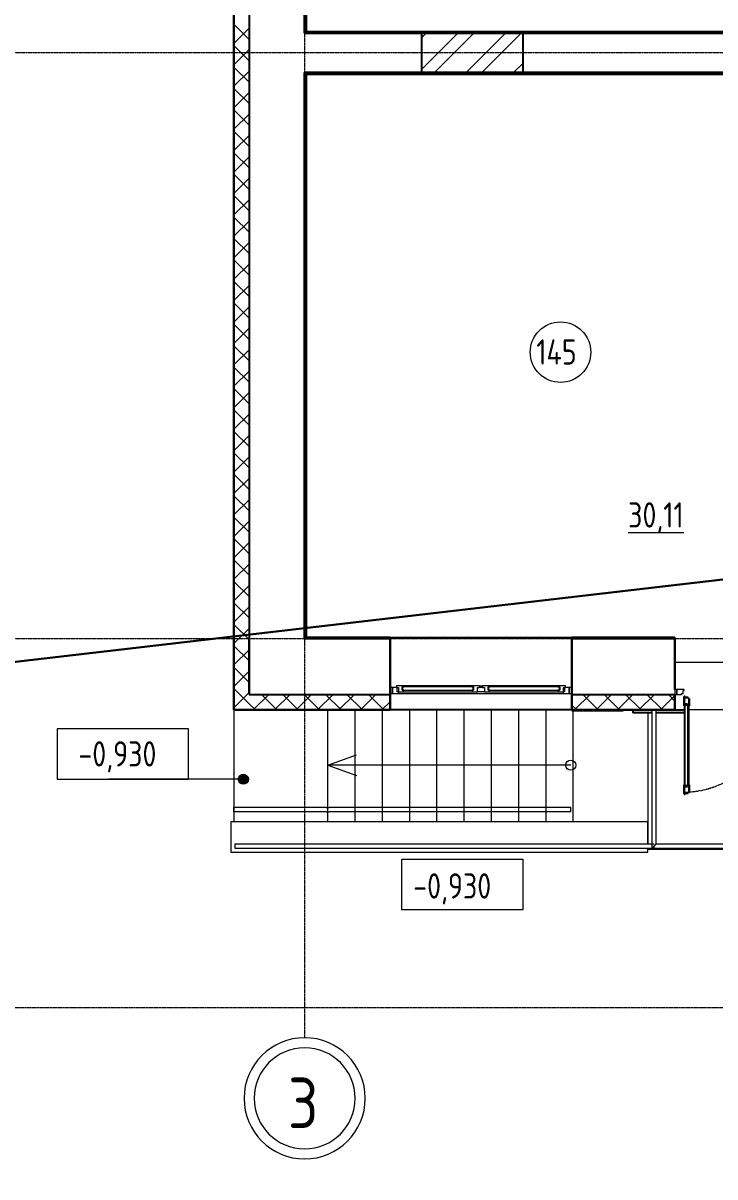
# Model space of a CAD drawing. Header units: millimetres. Extents: x -695119 to 412940, y -249585 to 622758.
# Drawn here: x 113475 to 120326, y -36695 to -25275 of the extents above; entities that cross this region are included whole.
import ezdxf

# ---------------------------------------------------------------- set-up
doc = ezdxf.new("R2010")
doc.units = ezdxf.units.MM
doc.linetypes.add('ADSK_Линия сетки', pattern=[25, 20, -2.5, 0, -2.5])
doc.linetypes.add('ADSK_Штриховая_ш2 п1_5', pattern=[4.5, 3, -1.5])
for name, color, linetype, lineweight in [('_Схема', 5, 'Continuous', 30), ('Высотные отметки', 7, 'Continuous', 9), ('Каркас_Импост', 8, 'Continuous', 9), ('Лестницы', 8, 'Continuous', 9), ('Линии', 7, 'Continuous', 9), ('Марки помещений', 8, 'Continuous', 20), ('Монтажный зазор', 8, 'Continuous', 9), ('Ограждение', 8, 'Continuous', 9), ('Окна', 252, 'Continuous', 9), ('Оси', 252, 'Continuous', 9), ('Остекление', 8, 'Continuous', 9), ('Открывание', 8, 'ADSK_Штриховая_ш2 п1_5', 9), ('Панель', 252, 'Continuous', 30), ('Перекрытия', 7, 'Continuous', 18), ('Поручни', 8, 'Continuous', 9), ('Стены разрез', 7, 'Continuous', 30), ('Стены штриховка', 7, 'Continuous', 9), ('Текстовые примечания', 7, 'Continuous', 9), ('Типовые аннотации', 8, 'Continuous', 18), ('Элементы узлов', 8, 'Continuous', 18)]:
    doc.layers.add(name, color=color, linetype=linetype, lineweight=lineweight)
doc.layers.add('Стены', color=194, linetype='Continuous')
doc.styles.add('GOST 2.304 type A_1', font='', dxfattribs={"height": 350})
doc.styles.add('GOST Common', font='', dxfattribs={"width": 0.9, "height": 500})
doc.styles.get('GOST 2.304 type A_1').set_extended_font_data('GOST 2.304 type A')
doc.styles.get('GOST Common').set_extended_font_data('GOST type B')

# ---------------------------------------------------------------- blocks, each defined once
blk = doc.blocks.new('1 этаж')
at = {"layer": 'Высотные отметки', "true_color": 0x636466}
h = blk.add_hatch(color=251, dxfattribs=at)
edge = h.paths.add_edge_path()
edge.add_arc((-59163, -113936), 50, 0, 360)
at = {"layer": 'Высотные отметки', "color": 251, "lineweight": 20, "true_color": 0x636466}
for p, q in [((-60497, -113936), (-60357, -113936)), ((-59163, -113936), (-60497, -113936))]:
    blk.add_line(p, q, dxfattribs=at)
at = {"layer": 'Высотные отметки', "color": 251, "true_color": 0x636466}
blk.add_circle((-59163, -113936), 50, dxfattribs=at)
at = {"layer": 'Каркас_Импост', "color": 251, "lineweight": 18, "true_color": 0x636466}
for p, q in [((-57648, -113029), (-57686, -113029)), ((-57686, -113029), (-57686, -113087)), ((-57592, -113012), (-57648, -113012)), ((-57648, -113012), (-57648, -113029)), ((-57648, -113029), (-57628, -113029)), ((-57640, -113070), (-57640, -113029)), ((-57628, -113029), (-57628, -113070)), ((-57591, -113013), (-57592, -113012)), ((-57590, -113012), (-57591, -113013)), ((-57591, -113053), (-57591, -113021)), ((-57591, -113021), (-57573, -113021)), ((-57573, -113053), (-57591, -113053)), ((-57575, -113012), (-57590, -113012)), ((-57577, -113070), (-57573, -113053)), ((-57573, -113021), (-57575, -113012)), ((-56898, -113012), (-56901, -113021)), ((-56901, -113021), (-56883, -113021)), ((-56883, -113053), (-56901, -113053)), ((-56901, -113053), (-56896, -113070)), ((-56884, -113012), (-56898, -113012)), ((-56883, -113013), (-56884, -113012)), ((-56882, -113012), (-56883, -113013)), ((-56883, -113021), (-56883, -113053)), ((-56826, -113012), (-56882, -113012)), ((-56846, -113070), (-56846, -113029)), ((-56846, -113029), (-56826, -113029)), ((-56826, -113029), (-56826, -113012)), ((-56740, -113012), (-56796, -113012)), ((-56796, -113012), (-56796, -113029)), ((-56796, -113029), (-56776, -113029)), ((-56776, -113029), (-56776, -113070)), ((-56739, -113013), (-56740, -113012)), ((-56738, -113012), (-56739, -113013)), ((-56739, -113053), (-56739, -113021)), ((-56739, -113021), (-56721, -113021)), ((-56721, -113053), (-56739, -113053)), ((-56723, -113012), (-56738, -113012)), ((-56725, -113070), (-56721, -113053)), ((-56721, -113021), (-56723, -113012)), ((-56046, -113012), (-56049, -113021)), ((-56049, -113021), (-56031, -113021)), ((-56031, -113053), (-56049, -113053)), ((-56049, -113053), (-56044, -113070)), ((-56032, -113012), (-56046, -113012)), ((-56031, -113013), (-56032, -113012)), ((-56030, -113012), (-56031, -113013)), ((-56031, -113021), (-56031, -113053)), ((-55974, -113012), (-56030, -113012)), ((-55994, -113070), (-55994, -113029)), ((-55994, -113029), (-55974, -113029)), ((-55982, -113029), (-55982, -113070)), ((-55974, -113029), (-55974, -113012)), ((-55936, -113029), (-55974, -113029)), ((-55936, -113087), (-55936, -113029)), ((-57686, -113087), (-57626, -113087)), ((-57628, -113070), (-57640, -113070)), ((-57628, -113070), (-57577, -113070)), ((-57626, -113087), (-57622, -113070)), ((-56896, -113070), (-56846, -113070)), ((-56776, -113070), (-56725, -113070)), ((-56044, -113070), (-55994, -113070)), ((-56000, -113070), (-55995, -113087)), ((-55995, -113087), (-55936, -113087)), ((-55982, -113070), (-55994, -113070))]:
    blk.add_line(p, q, dxfattribs=at)
at = {"layer": 'Каркас_Импост', "color": 251, "true_color": 0x636466}
for p, q in [((-57590, -113012), (-57592, -113012)), ((-56898, -113012), (-57575, -113012)), ((-56882, -113012), (-56884, -113012)), ((-56826, -113012), (-56796, -113012)), ((-56796, -113029), (-56826, -113029)), ((-56738, -113012), (-56740, -113012)), ((-56046, -113012), (-56723, -113012)), ((-56030, -113012), (-56032, -113012)), ((-54799, -113047), (-54871, -113047)), ((-54871, -113047), (-54871, -113097)), ((-54809, -113088), (-54809, -113056)), ((-54809, -113056), (-54799, -113056)), ((-54799, -113056), (-54799, -113047)), ((-57626, -113087), (-55995, -113087)), ((-57577, -113070), (-56896, -113070)), ((-56776, -113070), (-56846, -113070)), ((-56725, -113070), (-56044, -113070)), ((-54871, -113097), (-54824, -113097)), ((-54824, -113097), (-54824, -113088)), ((-54824, -113088), (-54809, -113088))]:
    blk.add_line(p, q, dxfattribs=at)
at = {"layer": 'Лестницы', "color": 251, "true_color": 0x636466}
for p, q in [((-59256, -113249), (-59256, -114357)), ((-58326, -114357), (-58326, -113249)), ((-58326, -114357), (-58326, -113249)), ((-58056, -114357), (-58056, -113249)), ((-58056, -114357), (-58056, -113249)), ((-57786, -114357), (-57786, -113249)), ((-57786, -114357), (-57786, -113249)), ((-57516, -114357), (-57516, -113249)), ((-57516, -114357), (-57516, -113249)), ((-57246, -114357), (-57246, -113249)), ((-57246, -114357), (-57246, -113249)), ((-56976, -114357), (-56976, -113249)), ((-56976, -114357), (-56976, -113249)), ((-56706, -114357), (-56706, -113249)), ((-56706, -114357), (-56706, -113249)), ((-56436, -114357), (-56436, -113249)), ((-56436, -114357), (-56436, -113249)), ((-56166, -114357), (-56166, -113249)), ((-56166, -114357), (-56166, -113249)), ((-55896, -114357), (-55896, -113255)), ((-55896, -114357), (-55896, -113255)), ((-55157, -113280), (-55157, -114579)), ((-53313, -113250), (-54749, -113250)), ((-55157, -114619), (-55157, -114627)), ((-55157, -114627), (-52627, -114627))]:
    blk.add_line(p, q, dxfattribs=at)
at = {"layer": 'Линии', "color": 251, "true_color": 0x636466}
for p, q in [((-57595, -114727), (-56395, -114727)), ((-57595, -115227), (-57595, -114727)), ((-56395, -114727), (-56395, -115227)), ((-56395, -115227), (-57595, -115227))]:
    blk.add_line(p, q, dxfattribs=at)
at = {"layer": 'Марки помещений', "color": 251, "true_color": 0x636466}
blk.add_circle((-56023, -109709), 300, dxfattribs=at)
at = {"layer": 'Монтажный зазор', "color": 251, "true_color": 0x636466}
for p, q in [((-54891, -113047), (-54891, -113097)), ((-54871, -113047), (-54891, -113047)), ((-54871, -113097), (-54871, -113047)), ((-54891, -113097), (-54871, -113097))]:
    blk.add_line(p, q, dxfattribs=at)
at = {"layer": 'Ограждение', "color": 251, "true_color": 0x636466}
for p, q in [((-59257, -114257), (-59257, -114217)), ((-58342, -114217), (-59257, -114217)), ((-58342, -114257), (-59257, -114257)), ((-58342, -114217), (-58312, -114217)), ((-58342, -114257), (-58312, -114257)), ((-55922, -114217), (-58312, -114217)), ((-55922, -114257), (-58312, -114257)), ((-55922, -114257), (-55922, -114217))]:
    blk.add_line(p, q, dxfattribs=at)
at = {"layer": 'Окна', "color": 251, "true_color": 0x636466}
for p, q in [((-57686, -113029), (-57711, -113029)), ((-57686, -113087), (-57686, -113029)), ((-55911, -113029), (-55936, -113029)), ((-55936, -113029), (-55936, -113087)), ((-57711, -113087), (-57686, -113087)), ((-55936, -113087), (-55911, -113087))]:
    blk.add_line(p, q, dxfattribs=at)
at = {"layer": 'Оси', "color": 251, "linetype": 'ADSK_Линия сетки', "true_color": 0x636466}
for p, q in [((-58556, -96281), (-58556, -116494)), ((4311, -106747), (-72628, -106747)), ((4311, -112547), (-72628, -112547)), ((-30136, -116197), (-72628, -116197))]:
    blk.add_line(p, q, dxfattribs=at)
at = {"layer": 'Оси', "color": 251, "lineweight": 20, "true_color": 0x636466}
for radius, start, end in [(600, 0, 180), (500, 0, 180), (600, 180, 0), (500, 180, 0)]:
    blk.add_arc((-58556, -117094), radius, start, end, dxfattribs=at)
at = {"layer": 'Остекление', "color": 251, "true_color": 0x636466}
for p, q in [((-57588, -113021), (-57591, -113021)), ((-57591, -113021), (-57591, -113053)), ((-57591, -113053), (-57588, -113053)), ((-56886, -113021), (-57588, -113021)), ((-57588, -113021), (-57588, -113053)), ((-57588, -113053), (-57588, -113021)), ((-57588, -113053), (-56886, -113053)), ((-56886, -113053), (-56886, -113021)), ((-56886, -113021), (-56886, -113053)), ((-56883, -113021), (-56886, -113021)), ((-56886, -113053), (-56883, -113053)), ((-56883, -113053), (-56883, -113021)), ((-56736, -113021), (-56739, -113021)), ((-56739, -113021), (-56739, -113053)), ((-56739, -113053), (-56736, -113053)), ((-56034, -113021), (-56736, -113021)), ((-56736, -113021), (-56736, -113053)), ((-56736, -113053), (-56736, -113021)), ((-56736, -113053), (-56034, -113053)), ((-56034, -113053), (-56034, -113021)), ((-56034, -113021), (-56034, -113053)), ((-56031, -113021), (-56034, -113021)), ((-56034, -113053), (-56031, -113053)), ((-56031, -113053), (-56031, -113021)), ((-54790, -113193), (-54766, -113193)), ((-54790, -114009), (-54790, -113193)), ((-54766, -113193), (-54766, -114009)), ((-54766, -114009), (-54790, -114009))]:
    blk.add_line(p, q, dxfattribs=at)
at = {"layer": 'Открывание', "color": 251, "true_color": 0x636466}
blk.add_arc((-54819, -113117), 948, 271.2089, 0, dxfattribs=at)
at = {"layer": 'Панель', "color": 251, "true_color": 0x636466}
for p, q in [((-54790, -113117), (-54799, -113117)), ((-54799, -113117), (-54799, -113211)), ((-54790, -113127), (-54790, -113117)), ((-54758, -113127), (-54790, -113127)), ((-54758, -113137), (-54758, -113127)), ((-54749, -113137), (-54758, -113137)), ((-54749, -113211), (-54749, -113137)), ((-54790, -113211), (-54799, -113211)), ((-54790, -113193), (-54790, -113211)), ((-54766, -113193), (-54790, -113193)), ((-54766, -113211), (-54766, -113193)), ((-54749, -113211), (-54766, -113211)), ((-54799, -113991), (-54799, -114085)), ((-54790, -113991), (-54799, -113991)), ((-54790, -114009), (-54790, -113991)), ((-54766, -114009), (-54790, -114009)), ((-54790, -114085), (-54790, -114075)), ((-54790, -114075), (-54758, -114075)), ((-54766, -113991), (-54766, -114009)), ((-54749, -113991), (-54766, -113991)), ((-54758, -114075), (-54758, -114065)), ((-54758, -114065), (-54749, -114065)), ((-54749, -114065), (-54749, -113991)), ((-54799, -114085), (-54790, -114085))]:
    blk.add_line(p, q, dxfattribs=at)
at = {"layer": 'Панель', "color": 251, "lineweight": 9, "true_color": 0x636466}
for p, q in [((-54799, -113211), (-54799, -113991)), ((-54749, -113991), (-54749, -113211))]:
    blk.add_line(p, q, dxfattribs=at)
at = {"layer": 'Перекрытия', "color": 251, "true_color": 0x636466}
for p, q in [((-54891, -112777), (-53171, -112777)), ((-55157, -114357), (-59288, -114357)), ((-59288, -114357), (-59288, -114657)), ((-55157, -114579), (-55157, -114357)), ((-55157, -114657), (-55157, -114619)), ((-59288, -114657), (-55157, -114657))]:
    blk.add_line(p, q, dxfattribs=at)
at = {"layer": 'Поручни', "color": 251, "true_color": 0x636466}
for p, q in [((-55117, -113256), (-55117, -114619)), ((-55077, -113256), (-55117, -113256)), ((-55077, -114579), (-55077, -113256)), ((-55097, -114579), (-59246, -114579)), ((-59246, -114579), (-59246, -114619)), ((-59246, -114619), (-55097, -114619)), ((-55117, -114619), (-52627, -114619)), ((-55097, -114619), (-55097, -114599)), ((-52627, -114579), (-55077, -114579))]:
    blk.add_line(p, q, dxfattribs=at)
blk.add_open_spline([(-55077, -114579), (-55077, -114579), (-55078, -114580), (-55079, -114581), (-55080, -114582), (-55081, -114583), (-55082, -114584), (-55084, -114586), (-55085, -114587), (-55087, -114589), (-55089, -114591), (-55090, -114592), (-55091, -114593), (-55092, -114594), (-55094, -114595), (-55095, -114597), (-55096, -114598), (-55097, -114599), (-55099, -114601), (-55100, -114602), (-55101, -114603), (-55103, -114605), (-55104, -114606), (-55105, -114607), (-55106, -114608), (-55107, -114609), (-55109, -114610), (-55110, -114612), (-55111, -114613), (-55112, -114614), (-55114, -114616), (-55115, -114617), (-55116, -114618), (-55117, -114619), (-55117, -114619), (-55117, -114619)], degree=3, knots=[0, 0, 0, 0, 0.083333, 0.125, 0.166667, 0.208333, 0.229167, 0.25, 0.291667, 0.333333, 0.354167, 0.375, 0.395833, 0.416667, 0.4375, 0.458333, 0.479167, 0.5, 0.520833, 0.541667, 0.5625, 0.583333, 0.604167, 0.625, 0.645833, 0.666667, 0.6875, 0.708333, 0.75, 0.770833, 0.791667, 0.833333, 0.875, 0.916667, 1, 1, 1, 1], dxfattribs=at)
at = {"layer": 'Стены', "color": 251, "true_color": 0x636466}
for p, q in [((-59106, -100497), (-59106, -112547)), ((-57396, -106942), (-57396, -106552)), ((-56396, -106552), (-56396, -106942)), ((-57711, -112547), (-58556, -112547)), ((-57711, -112532), (-55911, -112532)), ((-54891, -112547), (-55911, -112547)), ((-59106, -113097), (-57711, -113097)), ((-55911, -113097), (-54891, -113097)), ((-55911, -113249), (-57711, -113249)), ((-55307, -113250), (-54799, -113250)), ((-55307, -113250), (-55307, -113280)), ((-55117, -113280), (-55307, -113280)), ((-54799, -113280), (-55077, -113280))]:
    blk.add_line(p, q, dxfattribs=at)
at = {"layer": 'Стены разрез', "color": 251, "true_color": 0x636466}
for p, q in [((-59258, -100345), (-59258, -113249)), ((-58556, -101047), (-58556, -106552)), ((-58541, -106537), (-58541, -101062)), ((-44481, -106537), (-58541, -106537)), ((-58556, -106552), (-44396, -106552)), ((-58556, -112547), (-58556, -106942)), ((-49606, -106942), (-58556, -106942)), ((-58541, -106957), (-53141, -106957)), ((-58541, -112532), (-58541, -106957)), ((-59106, -112547), (-59106, -113097)), ((-57711, -112532), (-58541, -112532)), ((-57711, -113249), (-57711, -112532)), ((-55911, -112532), (-55911, -113249)), ((-54891, -112532), (-55911, -112532)), ((-54891, -113047), (-54891, -112532)), ((-54891, -113249), (-54891, -113097)), ((-59258, -113249), (-57711, -113249)), ((-55911, -113249), (-54891, -113249)), ((-55401, -113250), (-55911, -113250)), ((-55911, -113250), (-55911, -113255)), ((-55911, -113255), (-55401, -113255)), ((-55401, -113255), (-55401, -113250))]:
    blk.add_line(p, q, dxfattribs=at)
at = {"layer": 'Стены разрез', "color": 251, "linetype": 'Continuous', "lineweight": 9, "true_color": 0x636466}
for p, q in [((-59106, -106613), (-59256, -106463)), ((-59256, -106653), (-59106, -106503)), ((-58545, -106537), (-58556, -106526)), ((-58530, -106552), (-58545, -106537)), ((-58519, -106552), (-58504, -106537)), ((-58318, -106552), (-58333, -106537)), ((-58306, -106552), (-58291, -106537)), ((-58106, -106552), (-58121, -106537)), ((-58094, -106552), (-58079, -106537)), ((-57893, -106552), (-57908, -106537)), ((-57882, -106552), (-57867, -106537)), ((-57681, -106552), (-57696, -106537)), ((-57670, -106552), (-57655, -106537)), ((-57469, -106552), (-57484, -106537)), ((-57458, -106552), (-57443, -106537)), ((-57257, -106552), (-57272, -106537)), ((-57246, -106552), (-57231, -106537)), ((-57045, -106552), (-57060, -106537)), ((-57034, -106552), (-57019, -106537)), ((-56833, -106552), (-56848, -106537)), ((-56821, -106552), (-56806, -106537)), ((-56621, -106552), (-56636, -106537)), ((-56609, -106552), (-56594, -106537)), ((-56409, -106552), (-56424, -106537)), ((-56397, -106552), (-56382, -106537)), ((-56196, -106552), (-56211, -106537)), ((-56185, -106552), (-56170, -106537)), ((-55984, -106552), (-55999, -106537)), ((-55973, -106552), (-55958, -106537)), ((-55772, -106552), (-55787, -106537)), ((-55761, -106552), (-55746, -106537)), ((-55560, -106552), (-55575, -106537)), ((-55549, -106552), (-55534, -106537)), ((-55348, -106552), (-55363, -106537)), ((-55337, -106552), (-55322, -106537)), ((-55136, -106552), (-55151, -106537)), ((-55124, -106552), (-55109, -106537)), ((-54924, -106552), (-54939, -106537)), ((-54912, -106552), (-54897, -106537)), ((-54711, -106552), (-54726, -106537)), ((-54700, -106552), (-54685, -106537)), ((-54499, -106552), (-54514, -106537)), ((-57396, -106909), (-57039, -106552)), ((-57396, -106594), (-57354, -106552)), ((-57396, -106909), (-57039, -106552)), ((-57396, -106594), (-57354, -106552)), ((-57272, -106942), (-56882, -106552)), ((-57272, -106942), (-56882, -106552)), ((-56958, -106942), (-56568, -106552)), ((-56958, -106942), (-56568, -106552)), ((-56801, -106942), (-56411, -106552)), ((-56801, -106942), (-56411, -106552)), ((-59106, -106825), (-59256, -106675)), ((-59256, -106865), (-59106, -106715)), ((-59106, -107037), (-59256, -106887)), ((-56487, -106942), (-56396, -106852)), ((-56487, -106942), (-56396, -106852)), ((-59256, -107078), (-59106, -106928)), ((-58541, -106966), (-58556, -106951)), ((-58556, -107014), (-58541, -106999)), ((-58499, -106957), (-58484, -106942)), ((-58337, -106957), (-58352, -106942)), ((-58287, -106957), (-58272, -106942)), ((-58125, -106957), (-58140, -106942)), ((-58075, -106957), (-58060, -106942)), ((-57913, -106957), (-57928, -106942)), ((-57863, -106957), (-57848, -106942)), ((-57701, -106957), (-57716, -106942)), ((-57651, -106957), (-57636, -106942)), ((-57488, -106957), (-57503, -106942)), ((-57439, -106957), (-57424, -106942)), ((-57276, -106957), (-57291, -106942)), ((-57226, -106957), (-57211, -106942)), ((-57064, -106957), (-57079, -106942)), ((-57014, -106957), (-56999, -106942)), ((-56852, -106957), (-56867, -106942)), ((-56802, -106957), (-56787, -106942)), ((-56640, -106957), (-56655, -106942)), ((-56590, -106957), (-56575, -106942)), ((-56428, -106957), (-56443, -106942)), ((-56378, -106957), (-56363, -106942)), ((-56216, -106957), (-56231, -106942)), ((-56166, -106957), (-56151, -106942)), ((-56004, -106957), (-56019, -106942)), ((-55954, -106957), (-55939, -106942)), ((-55791, -106957), (-55806, -106942)), ((-55742, -106957), (-55727, -106942)), ((-55579, -106957), (-55594, -106942)), ((-55529, -106957), (-55514, -106942)), ((-55367, -106957), (-55382, -106942)), ((-55317, -106957), (-55302, -106942)), ((-55155, -106957), (-55170, -106942)), ((-55105, -106957), (-55090, -106942)), ((-54943, -106957), (-54958, -106942)), ((-54893, -106957), (-54878, -106942)), ((-54731, -106957), (-54746, -106942)), ((-54681, -106957), (-54666, -106942)), ((-54519, -106957), (-54534, -106942)), ((-59256, -107058), (-59258, -107062)), ((-59106, -107249), (-59256, -107099)), ((-59256, -107290), (-59106, -107140)), ((-58541, -107178), (-58556, -107163)), ((-58556, -107226), (-58541, -107211)), ((-59106, -107461), (-59256, -107311)), ((-59256, -107502), (-59106, -107352)), ((-58541, -107390), (-58556, -107375)), ((-58556, -107438), (-58541, -107423)), ((-59106, -107673), (-59256, -107523)), ((-59256, -107714), (-59106, -107564)), ((-58541, -107602), (-58556, -107587)), ((-58556, -107650), (-58541, -107635)), ((-59106, -107886), (-59256, -107736)), ((-59256, -107926), (-59106, -107776)), ((-58541, -107814), (-58556, -107799)), ((-58556, -107862), (-58541, -107847)), ((-59106, -108098), (-59256, -107948)), ((-59256, -108138), (-59106, -107988)), ((-58541, -108026), (-58556, -108011)), ((-58556, -108075), (-58541, -108060)), ((-59106, -108310), (-59256, -108160)), ((-59256, -108350), (-59106, -108200)), ((-58541, -108238), (-58556, -108223)), ((-59106, -108522), (-59256, -108372)), ((-58556, -108287), (-58541, -108272)), ((-59256, -108562), (-59106, -108412)), ((-58541, -108451), (-58556, -108436)), ((-58556, -108499), (-58541, -108484)), ((-59106, -108734), (-59256, -108584)), ((-59256, -108775), (-59106, -108625)), ((-58541, -108663), (-58556, -108648)), ((-58556, -108711), (-58541, -108696)), ((-59106, -108946), (-59256, -108796)), ((-59256, -108987), (-59106, -108837)), ((-58541, -108875), (-58556, -108860)), ((-58556, -108923), (-58541, -108908)), ((-59106, -109158), (-59256, -109008)), ((-59256, -109199), (-59106, -109049)), ((-58541, -109087), (-58556, -109072)), ((-58556, -109135), (-58541, -109120)), ((-59106, -109371), (-59256, -109221)), ((-59256, -109411), (-59106, -109261)), ((-58541, -109299), (-58556, -109284)), ((-58556, -109347), (-58541, -109332)), ((-59256, -109496), (-59258, -109500)), ((-59106, -109583), (-59256, -109433)), ((-59256, -109623), (-59106, -109473)), ((-58541, -109511), (-58556, -109496)), ((-58556, -109559), (-58541, -109544)), ((-59106, -109795), (-59256, -109645)), ((-59256, -109835), (-59106, -109685)), ((-58541, -109723), (-58556, -109708)), ((-59106, -110007), (-59256, -109857)), ((-58556, -109772), (-58541, -109757)), ((-59256, -110047), (-59106, -109897)), ((-58541, -109936), (-58556, -109921)), ((-58556, -109984), (-58541, -109969)), ((-59106, -110219), (-59256, -110069)), ((-59256, -110259), (-59106, -110109)), ((-58541, -110148), (-58556, -110133)), ((-58556, -110196), (-58541, -110181)), ((-59106, -110431), (-59256, -110281)), ((-59256, -110472), (-59106, -110322)), ((-58541, -110360), (-58556, -110345)), ((-58556, -110408), (-58541, -110393)), ((-59106, -110643), (-59256, -110493)), ((-59256, -110684), (-59106, -110534)), ((-58541, -110572), (-58556, -110557)), ((-58556, -110620), (-58541, -110605)), ((-59256, -110729), (-59258, -110726)), ((-59106, -110855), (-59256, -110705)), ((-59256, -110896), (-59106, -110746)), ((-58541, -110784), (-58556, -110769)), ((-58556, -110832), (-58541, -110817)), ((-59106, -111068), (-59256, -110918)), ((-59256, -110932), (-59256, -110932)), ((-59256, -111108), (-59106, -110958)), ((-58541, -110996), (-58556, -110981)), ((-58556, -111044), (-58541, -111029)), ((-59106, -111280), (-59256, -111130)), ((-59256, -111320), (-59106, -111170)), ((-58541, -111208), (-58556, -111193)), ((-59106, -111492), (-59256, -111342)), ((-58556, -111257), (-58541, -111242)), ((-59256, -111532), (-59106, -111382)), ((-58541, -111420), (-58556, -111405)), ((-58556, -111469), (-58541, -111454)), ((-59106, -111704), (-59256, -111554)), ((-59256, -111744), (-59106, -111594)), ((-58541, -111633), (-58556, -111618)), ((-58556, -111681), (-58541, -111666)), ((-59106, -111916), (-59256, -111766)), ((-59256, -111957), (-59106, -111807)), ((-58541, -111845), (-58556, -111830)), ((-58556, -111893), (-58541, -111878)), ((-59106, -112128), (-59256, -111978)), ((-59256, -112169), (-59106, -112019)), ((-58541, -112057), (-58556, -112042)), ((-58556, -112105), (-58541, -112090)), ((-59106, -112340), (-59256, -112190)), ((-59256, -112381), (-59106, -112231)), ((-58541, -112269), (-58556, -112254)), ((-58556, -112317), (-58541, -112302)), ((-59106, -112553), (-59256, -112403)), ((-59256, -112593), (-59106, -112443)), ((-58541, -112481), (-58556, -112466)), ((-58556, -112529), (-58541, -112514)), ((-58475, -112547), (-58490, -112532)), ((-58362, -112547), (-58347, -112532)), ((-58262, -112547), (-58277, -112532)), ((-58150, -112547), (-58135, -112532)), ((-58050, -112547), (-58065, -112532)), ((-57937, -112547), (-57922, -112532)), ((-57838, -112547), (-57853, -112532)), ((-57725, -112547), (-57711, -112533)), ((-55816, -112547), (-55801, -112532)), ((-55717, -112547), (-55732, -112532)), ((-55604, -112547), (-55589, -112532)), ((-55505, -112547), (-55520, -112532)), ((-55392, -112547), (-55377, -112532)), ((-55293, -112547), (-55308, -112532)), ((-55180, -112547), (-55165, -112532)), ((-55080, -112547), (-55095, -112532)), ((-54968, -112547), (-54953, -112532)), ((-59106, -112765), (-59256, -112615)), ((-59256, -112805), (-59106, -112655)), ((-59106, -112977), (-59256, -112827)), ((-59256, -113017), (-59106, -112867)), ((-59256, -112964), (-59258, -112961)), ((-59106, -113189), (-59256, -113039)), ((-59256, -113229), (-59106, -113079)), ((-59062, -113247), (-58912, -113097)), ((-58835, -113247), (-58985, -113097)), ((-58850, -113247), (-58700, -113097)), ((-58623, -113247), (-58773, -113097)), ((-58637, -113247), (-58487, -113097)), ((-58411, -113247), (-58561, -113097)), ((-58425, -113247), (-58275, -113097)), ((-58199, -113247), (-58349, -113097)), ((-58213, -113247), (-58063, -113097)), ((-57987, -113247), (-58137, -113097)), ((-58001, -113247), (-57851, -113097)), ((-57775, -113247), (-57925, -113097)), ((-57789, -113247), (-57711, -113169)), ((-57711, -113099), (-57712, -113097)), ((-55880, -113247), (-55730, -113097)), ((-55653, -113247), (-55803, -113097)), ((-55668, -113247), (-55518, -113097)), ((-55441, -113247), (-55591, -113097)), ((-55455, -113247), (-55305, -113097)), ((-55229, -113247), (-55379, -113097)), ((-55243, -113247), (-55093, -113097)), ((-55017, -113247), (-55167, -113097)), ((-55031, -113247), (-54893, -113109)), ((-54893, -113159), (-54955, -113097)), ((-59047, -113247), (-59106, -113189)), ((-59075, -113247), (-59076, -113249)), ((-58974, -113249), (-58975, -113247)), ((-58739, -113249), (-58740, -113247)), ((-58153, -113249), (-58154, -113247)), ((-55865, -113247), (-55909, -113204)), ((-55204, -113247), (-55205, -113249))]:
    blk.add_line(p, q, dxfattribs=at)
at = {"layer": 'Стены штриховка', "color": 251, "true_color": 0x636466}
for p, q in [((-59256, -113249), (-59256, -100345)), ((-54893, -113247), (-54893, -113097)), ((-59258, -113247), (-57713, -113247)), ((-57711, -113173), (-57713, -113173)), ((-57713, -113247), (-57713, -113173)), ((-55909, -113173), (-55911, -113173)), ((-55909, -113173), (-55909, -113247)), ((-55909, -113247), (-54893, -113247))]:
    blk.add_line(p, q, dxfattribs=at)
at = {"layer": 'Типовые аннотации', "color": 251, "lineweight": 20, "true_color": 0x636466, "extrusion": (0, 0, -1)}
for p, q in [((-59707, -113436), (-61007, -113436)), ((-61007, -113436), (-61007, -113936)), ((-59707, -113936), (-59707, -113436)), ((-61007, -113936), (-59707, -113936))]:
    blk.add_line(p, q, dxfattribs=at)
at = {"layer": 'Типовые аннотации', "color": 251, "lineweight": 20, "true_color": 0x636466}
for q in [(-58044, -113695), (-58044, -113900)]:
    blk.add_line((-58325, -113797), q, dxfattribs=at)
blk.add_circle((-55922, -113797), 50, dxfattribs=at)
at = {"layer": 'Элементы узлов', "color": 251, "true_color": 0x636466}
blk.add_line((-55922, -113797), (-58325, -113797), dxfattribs=at)
at = {"layer": 'Высотные отметки', "color": 251, "true_color": 0x636466, "style": 'GOST 2.304 type A_1'}
blk.add_text('-0,930', height=250, dxfattribs=at).set_placement((-60796, -113810))
at = {"layer": 'Марки помещений', "color": 251, "true_color": 0x636466, "style": 'GOST 2.304 type A_1'}
for s, p in [('145', (-56262, -109832)), ('%%U30,11', (-55353, -111445))]:
    blk.add_text(s, height=250, dxfattribs=at).set_placement(p)
at = {"layer": 'Оси', "color": 251, "true_color": 0x636466, "style": 'GOST Common', "width": 0.9}
blk.add_text('3', height=500, dxfattribs=at).set_placement((-58722, -117389))
at = {"layer": 'Текстовые примечания', "color": 251, "true_color": 0x636466, "style": 'GOST 2.304 type A_1'}
blk.add_text('-0,930', height=250, dxfattribs=at).set_placement((-57481, -115117))

msp = doc.modelspace()

# ---------------------------------------------------------------- linework, layer by layer
at = {"layer": '_Схема', "color": 5}
msp.add_line((-160630.689, -63538.828), (220869.926, -19071.484), dxfattribs=at)

# ---------------------------------------------------------------- block references
msp.add_blockref('1 этаж', (174819.19, 81176.937))

doc.saveas('drawing.dxf')
